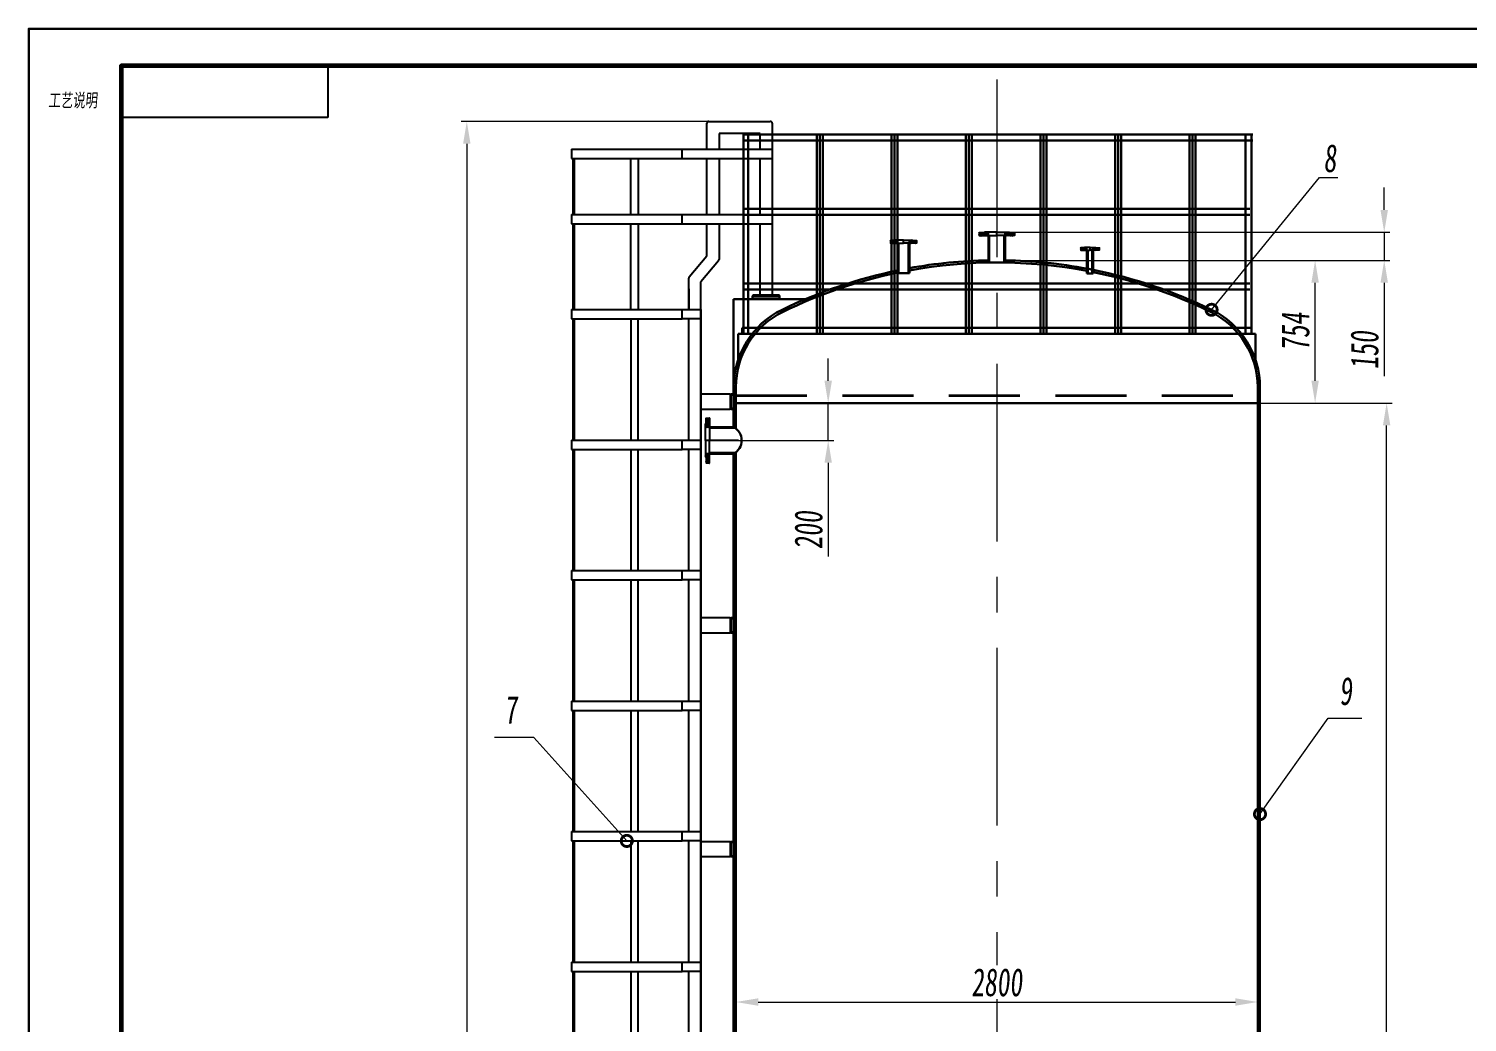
# Model space of a CAD drawing. Header units: millimetres. Extents: x 192832 to 204593, y 6413 to 23065.
# Drawn here: x 192832 to 200549, y 17737 to 23065 of the extents above; entities that cross this region are included whole.
import ezdxf
from ezdxf.enums import TextEntityAlignment as Align

# ---------------------------------------------------------------- set-up
doc = ezdxf.new("R2010")
doc.units = ezdxf.units.MM
doc.header["$LTSCALE"] = 30
for name, pattern in [('CENTER', [50.8, 31.75, -6.35, 6.35, -6.35]), ('DASHED', [19.05, 12.7, -6.35]), ('DIVIDE2', [15.875, 6.35, -3.175, 0, -3.175, 0, -3.175])]:
    doc.linetypes.add(name, pattern=pattern)
doc.layers.get('0').update_dxf_attribs({"color": 8, "linetype": 'DIVIDE2', "lineweight": 20})
for name, color, linetype in [('1轮廓实线层', 7, 'Continuous'), ('3中心线层', 1, 'CENTER'), ('明细表', 144, 'Continuous')]:
    doc.layers.add(name, color=color, linetype=linetype)
for name, color, linetype, lineweight in [('4虚线层', 6, 'DASHED', 35), ('5剖面线层', 2, 'Continuous', 35), ('7标注层', 4, 'Continuous', 35), ('中心线', 1, 'CENTER', 15), ('内图框', 3, 'Continuous', 60), ('外图框', 1, 'Continuous', 30), ('实线', 7, 'Continuous', 30), ('文字', 125, 'Continuous', 20)]:
    doc.layers.add(name, color=color, linetype=linetype, lineweight=lineweight)
doc.styles.add('FANGSONG', font='', dxfattribs={"width": 0.67, "oblique": 5})
doc.styles.add('HC_TEXTSTYLE', font='isocp', dxfattribs={"width": 0.667, "bigfont": 'hzfs'})
doc.styles.get('FANGSONG').set_extended_font_data('SimSun')
doc.dimstyles.new('25', dxfattribs={"dimtxt": 150, "dimasz": 120, "dimexe": 30, "dimexo": 3, "dimgap": 30, "dimtad": 1, "dimdec": 0, "dimdsep": 46, "dimtxsty": 'FANGSONG', "dimcen": 35, "dimclrd": 256, "dimclre": 256, "dimclrt": 256, "dimadec": 1, "dimazin": 2, "dimtfac": 1, "dimtdec": 0, "dimtmove": 0, "dimatfit": 3, "dimldrblk": 'DOTSMALL', "dimfxl": 0, "dimlwd": 9, "dimlwe": 9, "dimarcsym": 0})
pattern_1 = [(315, (196463.51, 20857.3065), (2.32754, 2.32754), [])]
pattern_2 = [(45, (196463.51, 20857.3065), (-2.32754, 2.32754), [])]
pattern_3 = [(45, (198025.51, 22231.6537), (-2.327536, 2.327536), [])]
pattern_4 = [(135, (198025.51, 22231.6537), (-2.327536, -2.327536), [])]
pattern_5 = [(45, (198525.51, 21397.3837), (-2.327536, 2.327536), [])]
pattern_6 = [(135, (198525.51, 21397.3837), (-2.327536, -2.327536), [])]
pattern_7 = [(45, (197525.51, 21472.7905), (-2.327536, 2.327536), [])]
pattern_8 = [(135, (197525.51, 21472.7905), (-2.327536, -2.327536), [])]

# ---------------------------------------------------------------- blocks, each defined once
blk = doc.blocks.new('rtyrg')
at = {"layer": '1轮廓实线层'}
for p, q in [((177905.4, 19764.2), (178235.4, 19764.2)), ((177895.4, 19615.5), (177895.4, 19754.2)), ((178180.4, 19699.2), (177960.4, 19699.2)), ((177960.4, 19699.2), (177960.4, 19615.5)), ((178180.4, 19615.5), (178180.4, 19699.2)), ((178245.4, 19754.2), (178245.4, 19615.5)), ((177167.9, 19615.5), (177167.9, 19565.5)), ((177167.9, 19615.5), (177762.9, 19615.5)), ((177762.9, 19565.5), (177762.9, 19615.5)), ((177762.9, 19615.5), (178245.4, 19615.5)), ((178245.4, 19615.5), (178245.4, 19565.5)), ((177167.9, 19565.5), (177762.9, 19565.5)), ((177175, 19565.5), (177175, 19265.5)), ((177185, 19265.5), (177185, 19565.5)), ((177486.4, 19265.5), (177486.4, 19565.5)), ((177526.4, 19565.5), (177526.4, 19265.5)), ((177762.9, 19565.5), (178245.4, 19565.5)), ((177895.4, 19265.5), (177895.4, 19565.5)), ((177960.4, 19565.5), (177960.4, 19265.5)), ((178180.4, 19265.5), (178180.4, 19565.5)), ((178245.4, 19565.5), (178245.4, 19265.5)), ((177167.9, 19265.5), (177167.9, 19215.5)), ((177167.9, 19265.5), (177762.9, 19265.5)), ((177762.9, 19215.5), (177762.9, 19265.5)), ((177762.9, 19265.5), (178245.4, 19265.5)), ((178245.4, 19265.5), (178245.4, 19215.5)), ((177167.9, 19215.5), (177762.9, 19215.5)), ((177175, 19215.5), (177175, 18755.5)), ((177185, 18755.5), (177185, 19215.5)), ((177486.4, 18755.5), (177486.4, 19215.5)), ((177526.4, 19215.5), (177526.4, 18755.5)), ((177762.9, 19215.5), (178245.4, 19215.5)), ((177895.4, 19043.6), (177895.4, 19215.5)), ((177960.4, 19215.5), (177960.4, 19023.5)), ((178180.4, 18833.7), (178180.4, 19215.5)), ((178245.4, 19215.5), (178245.4, 18833.7)), ((177800.2, 18930.1), (177895.4, 19043.6)), ((177958, 19017.1), (177862.9, 18903.7)), ((177797.9, 18865.5), (177797.9, 18923.7)), ((177797.9, 18865.5), (177798.4, 18865.5)), ((177797.9, 18755.5), (177797.9, 18865)), ((177798.4, 18865.5), (177798.4, 18755.5)), ((177862.4, 18865.5), (177862.9, 18865.5)), ((177862.4, 18755.5), (177862.4, 18865.5)), ((177862.9, 18865.5), (177862.9, 18903.7)), ((177862.9, 18755), (177862.9, 18865)), ((178142.4, 18831.7), (178142.4, 18829.7)), ((178283.4, 18831.7), (178142.4, 18831.7)), ((178180.4, 18833.7), (178245.4, 18833.7)), ((178283.4, 18829.7), (178283.4, 18831.7)), ((177167.9, 18755.5), (177167.9, 18705.5)), ((177167.9, 18755.5), (177762.9, 18755.5)), ((177762.9, 18705.5), (177762.9, 18755.5)), ((177762.9, 18755.5), (177862.4, 18755.5)), ((177862.4, 18755.5), (177862.4, 18705.5)), ((177862.9, 18706), (177862.9, 18755)), ((178140.4, 18829.7), (178142.4, 18829.7)), ((178140.4, 18813.7), (178140.4, 18829.7)), ((178140.4, 18813.7), (178142.4, 18813.7)), ((178142.4, 18813.7), (178142.4, 18829.7)), ((178142.4, 18829.7), (178283.4, 18829.7)), ((178283.4, 18813.7), (178142.4, 18813.7)), ((178142.4, 18813.7), (178142.4, 18811.7)), ((178283.4, 18811.7), (178142.4, 18811.7)), ((178283.4, 18829.7), (178285.4, 18829.7)), ((178283.4, 18829.7), (178283.4, 18813.7)), ((178283.4, 18811.7), (178283.4, 18813.7)), ((178283.4, 18813.7), (178285.4, 18813.7)), ((178285.4, 18829.7), (178285.4, 18813.7)), ((177167.9, 18705.5), (177762.9, 18705.5)), ((177175, 18705.5), (177175, 18055.5)), ((177185, 18055.5), (177185, 18705.5)), ((177486.4, 18705.5), (177486.4, 18055.5)), ((177526.4, 18055.5), (177526.4, 18705.5)), ((177862.4, 18705.5), (177762.9, 18705.5)), ((177797.9, 18055.5), (177797.9, 18705.5)), ((177798.4, 18055.5), (177798.4, 18705.5)), ((177862.4, 18705.5), (177862.4, 18055.5)), ((177862.9, 18055), (177862.9, 18706)), ((178020.7, 18301.4), (177862.9, 18301.4)), ((178022.9, 18298.4), (178019.9, 18298.4)), ((178019.9, 18298.4), (178019.9, 18224.4)), ((178022.9, 18298.4), (178025.9, 18298.4)), ((178022.9, 18298.4), (178022.9, 18224.4)), ((178025.9, 18301.4), (178025.9, 18298.4)), ((178039.9, 18301.4), (178025.9, 18301.4)), ((178025.9, 18298.4), (178039.9, 18298.4)), ((178025.9, 18224.4), (178025.9, 18298.4)), ((178039.9, 18298.4), (178039.9, 18301.4)), ((178039.9, 18298.4), (178042.9, 18298.4)), ((178039.9, 18298.4), (178039.9, 18224.4)), ((178042.9, 18298.4), (178042.9, 18224.4)), ((177862.9, 18221.4), (178020.7, 18221.4)), ((178019.9, 18224.4), (178022.9, 18224.4)), ((178025.9, 18224.4), (178022.9, 18224.4)), ((178025.9, 18224.4), (178025.9, 18221.4)), ((178039.9, 18224.4), (178025.9, 18224.4)), ((178025.9, 18221.4), (178039.9, 18221.4)), ((178042.9, 18224.4), (178039.9, 18224.4)), ((178039.9, 18221.4), (178039.9, 18224.4)), ((177167.9, 18055.5), (177167.9, 18005.5)), ((177167.9, 18055.5), (177762.9, 18055.5)), ((177167.9, 18005.5), (177762.9, 18005.5)), ((177175, 18005.5), (177175, 17355.5)), ((177185, 17355.5), (177185, 18005.5)), ((177486.4, 18005.5), (177486.4, 17355.5)), ((177526.4, 17355.5), (177526.4, 18005.5)), ((177762.9, 18005.5), (177762.9, 18055.5)), ((177762.9, 18055.5), (177862.4, 18055.5)), ((177862.4, 18005.5), (177762.9, 18005.5)), ((177797.9, 17355.5), (177797.9, 18005.5)), ((177798.4, 17355.5), (177798.4, 18005.5)), ((177862.4, 18055.5), (177862.4, 18005.5)), ((177862.4, 18005.5), (177862.4, 17355.5)), ((177862.9, 18006), (177862.9, 18055)), ((177862.9, 17355), (177862.9, 18006)), ((177167.9, 17355.5), (177167.9, 17305.5)), ((177167.9, 17355.5), (177762.9, 17355.5)), ((177167.9, 17305.5), (177762.9, 17305.5)), ((177175, 17305.5), (177175, 16655.5)), ((177185, 16655.5), (177185, 17305.5)), ((177486.4, 17305.5), (177486.4, 16655.5)), ((177526.4, 16655.5), (177526.4, 17305.5)), ((177762.9, 17305.5), (177762.9, 17355.5)), ((177762.9, 17355.5), (177862.4, 17355.5)), ((177862.4, 17305.5), (177762.9, 17305.5)), ((177797.9, 16655.5), (177797.9, 17305.5)), ((177798.4, 16655.5), (177798.4, 17305.5)), ((177862.4, 17355.5), (177862.4, 17305.5)), ((177862.4, 17305.5), (177862.4, 16655.5)), ((177862.9, 17306), (177862.9, 17355)), ((177862.9, 16655), (177862.9, 17306)), ((178020.7, 17101.4), (177862.9, 17101.4)), ((178022.9, 17098.4), (178019.9, 17098.4)), ((178019.9, 17098.4), (178019.9, 17024.4)), ((178022.9, 17098.4), (178025.9, 17098.4)), ((178022.9, 17098.4), (178022.9, 17024.4)), ((178025.9, 17101.4), (178025.9, 17098.4)), ((178039.9, 17101.4), (178025.9, 17101.4)), ((178025.9, 17098.4), (178039.9, 17098.4)), ((178025.9, 17024.4), (178025.9, 17098.4)), ((178039.9, 17098.4), (178039.9, 17101.4)), ((178039.9, 17098.4), (178042.9, 17098.4)), ((178039.9, 17098.4), (178039.9, 17024.4)), ((178042.9, 17098.4), (178042.9, 17024.4)), ((177862.9, 17021.4), (178020.7, 17021.4)), ((178019.9, 17024.4), (178022.9, 17024.4)), ((178025.9, 17024.4), (178022.9, 17024.4)), ((178025.9, 17024.4), (178025.9, 17021.4)), ((178039.9, 17024.4), (178025.9, 17024.4)), ((178025.9, 17021.4), (178039.9, 17021.4)), ((178042.9, 17024.4), (178039.9, 17024.4)), ((178039.9, 17021.4), (178039.9, 17024.4)), ((177167.9, 16655.5), (177167.9, 16605.5)), ((177167.9, 16655.5), (177762.9, 16655.5)), ((177167.9, 16605.5), (177762.9, 16605.5)), ((177175, 16605.5), (177175, 15955.5)), ((177185, 15955.5), (177185, 16605.5)), ((177486.4, 16605.5), (177486.4, 15955.5)), ((177526.4, 15955.5), (177526.4, 16605.5)), ((177762.9, 16605.5), (177762.9, 16655.5)), ((177762.9, 16655.5), (177862.4, 16655.5)), ((177862.4, 16605.5), (177762.9, 16605.5)), ((177797.9, 15955.5), (177797.9, 16605.5)), ((177798.4, 15955.5), (177798.4, 16605.5)), ((177862.4, 16655.5), (177862.4, 16605.5)), ((177862.4, 16605.5), (177862.4, 15955.5)), ((177862.9, 16606), (177862.9, 16655)), ((177862.9, 15955), (177862.9, 16606)), ((177167.9, 15955.5), (177167.9, 15905.5)), ((177167.9, 15955.5), (177762.9, 15955.5)), ((177167.9, 15905.5), (177762.9, 15905.5)), ((177175, 15905.5), (177175, 15255.5)), ((177185, 15255.5), (177185, 15905.5)), ((177486.4, 15905.5), (177486.4, 15255.5)), ((177526.4, 15255.5), (177526.4, 15905.5)), ((177762.9, 15905.5), (177762.9, 15955.5)), ((177762.9, 15955.5), (177862.4, 15955.5)), ((177862.4, 15905.5), (177762.9, 15905.5)), ((177797.9, 15255.5), (177797.9, 15905.5)), ((177798.4, 15255.5), (177798.4, 15905.5)), ((177862.4, 15955.5), (177862.4, 15905.5)), ((177862.4, 15905.5), (177862.4, 15255.5)), ((177862.9, 15906), (177862.9, 15955)), ((177862.9, 15255), (177862.9, 15906)), ((178020.7, 15901.4), (177862.9, 15901.4)), ((178022.9, 15898.4), (178019.9, 15898.4)), ((178019.9, 15898.4), (178019.9, 15824.4)), ((178022.9, 15898.4), (178025.9, 15898.4)), ((178022.9, 15898.4), (178022.9, 15824.4)), ((178025.9, 15901.4), (178025.9, 15898.4)), ((178039.9, 15901.4), (178025.9, 15901.4)), ((178025.9, 15824.4), (178025.9, 15898.4)), ((178025.9, 15898.4), (178039.9, 15898.4)), ((178039.9, 15898.4), (178039.9, 15901.4)), ((178039.9, 15898.4), (178042.9, 15898.4)), ((178039.9, 15898.4), (178039.9, 15824.4)), ((178042.9, 15898.4), (178042.9, 15824.4)), ((177862.9, 15821.4), (178020.7, 15821.4)), ((178019.9, 15824.4), (178022.9, 15824.4)), ((178025.9, 15824.4), (178022.9, 15824.4)), ((178039.9, 15824.4), (178025.9, 15824.4)), ((178025.9, 15824.4), (178025.9, 15821.4)), ((178025.9, 15821.4), (178039.9, 15821.4)), ((178042.9, 15824.4), (178039.9, 15824.4)), ((178039.9, 15821.4), (178039.9, 15824.4)), ((177167.9, 15255.5), (177167.9, 15205.5)), ((177167.9, 15255.5), (177762.9, 15255.5)), ((177167.9, 15205.5), (177762.9, 15205.5)), ((177175, 15205.5), (177175, 14555.5)), ((177185, 14555.5), (177185, 15205.5)), ((177486.4, 15205.5), (177486.4, 14555.5)), ((177526.4, 14555.5), (177526.4, 15205.5)), ((177762.9, 15205.5), (177762.9, 15255.5)), ((177762.9, 15255.5), (177862.4, 15255.5)), ((177862.4, 15205.5), (177762.9, 15205.5)), ((177797.9, 14555.5), (177797.9, 15205.5)), ((177798.4, 14555.5), (177798.4, 15205.5)), ((177862.4, 15255.5), (177862.4, 15205.5)), ((177862.4, 15205.5), (177862.4, 14555.5)), ((177862.9, 15206), (177862.9, 15255)), ((177862.9, 14555), (177862.9, 15206))]:
    blk.add_line(p, q, dxfattribs=at)
for centre, radius, start, end in [((177905.4, 19754.2), 10, 90, 180), ((178235.4, 19754.2), 10, 0, 90), ((177950.4, 19023.5), 10, 320, 0), ((177807.9, 18923.7), 10, 140, 180), ((177798.4, 18865), 0.5, 90, 180), ((177862.4, 18865), 0.5, 0, 90), ((178142.4, 18829.7), 2, 90, 180), ((178178.4, 18833.7), 2, 270, 0), ((178247.4, 18833.7), 2, 180, 270), ((178283.4, 18829.7), 2, 0, 90), ((177862.4, 18755), 0.5, 0, 90), ((178142.4, 18813.7), 2, 180, 270), ((178283.4, 18813.7), 2, 270, 0), ((177862.4, 18706), 0.5, 270, 0), ((178025.9, 18298.4), 3, 90, 180), ((178039.9, 18298.4), 3, 0, 90), ((178025.9, 18224.4), 3, 180, 270), ((178039.9, 18224.4), 3, 270, 0), ((177862.4, 18055), 0.5, 0, 90), ((177862.4, 18006), 0.5, 270, 0), ((177862.4, 17355), 0.5, 0, 90), ((177862.4, 17306), 0.5, 270, 0), ((178025.9, 17098.4), 3, 90, 180), ((178039.9, 17098.4), 3, 0, 90), ((178025.9, 17024.4), 3, 180, 270), ((178039.9, 17024.4), 3, 270, 0), ((177862.4, 16655), 0.5, 0, 90), ((177862.4, 16606), 0.5, 270, 0), ((177862.4, 15955), 0.5, 0, 90), ((177862.4, 15906), 0.5, 270, 0), ((178025.9, 15898.4), 3, 90, 180), ((178039.9, 15898.4), 3, 0, 90), ((178025.9, 15824.4), 3, 180, 270), ((178039.9, 15824.4), 3, 270, 0), ((177862.4, 15255), 0.5, 0, 90), ((177862.4, 15206), 0.5, 270, 0)]:
    blk.add_arc(centre, radius, start, end, dxfattribs=at)
for points in [[(178020.7, 18301.4), (178020.2, 18300.5), (178019.9, 18299.4), (178019.9, 18298.4)], [(178019.9, 18224.4), (178019.9, 18223.3), (178020.2, 18222.3), (178020.7, 18221.4)], [(178020.7, 17101.4), (178020.2, 17100.5), (178019.9, 17099.4), (178019.9, 17098.4)], [(178019.9, 17024.4), (178019.9, 17023.3), (178020.2, 17022.3), (178020.7, 17021.4)], [(178020.7, 15901.4), (178020.2, 15900.5), (178019.9, 15899.4), (178019.9, 15898.4)], [(178019.9, 15824.4), (178019.9, 15823.3), (178020.2, 15822.3), (178020.7, 15821.4)]]:
    blk.add_open_spline(points, degree=3, dxfattribs=at)
for points, knots in [([(178020.7, 18301.4), (178020.8, 18301.4), (178020.9, 18301.4), (178021.1, 18301.4), (178021.3, 18301.4), (178021.5, 18301.4), (178021.7, 18301.4), (178021.9, 18301.4), (178022, 18301.4), (178022.2, 18301.4), (178022.6, 18301.4), (178023.1, 18301.4), (178023.8, 18301.4), (178024.4, 18301.4), (178024.9, 18301.4), (178025.4, 18301.4), (178025.7, 18301.4), (178025.9, 18301.4)], [0, 0, 0, 0, 0.0322061, 0.0642339, 0.0960715, 0.127707, 0.1591295, 0.1903285, 0.2212946, 0.2520195, 0.2824963, 0.4120878, 0.5425164, 0.6561186, 0.778473, 0.8901709, 1, 1, 1, 1]), ([(178025.9, 18221.4), (178025.7, 18221.4), (178025.4, 18221.4), (178024.9, 18221.4), (178024.4, 18221.4), (178023.8, 18221.4), (178023.1, 18221.4), (178022.5, 18221.4), (178022.1, 18221.4), (178021.7, 18221.4), (178021.4, 18221.4), (178021, 18221.4), (178020.8, 18221.4), (178020.7, 18221.4)], [0, 0, 0, 0, 0.1098343, 0.2215375, 0.3438913, 0.4575052, 0.5879329, 0.7175376, 0.7725685, 0.8283846, 0.8849365, 0.9421641, 1, 1, 1, 1]), ([(178020.7, 17101.4), (178020.8, 17101.4), (178020.9, 17101.4), (178021.1, 17101.4), (178021.3, 17101.4), (178021.5, 17101.4), (178021.7, 17101.4), (178021.9, 17101.4), (178022, 17101.4), (178022.2, 17101.4), (178022.6, 17101.4), (178023.1, 17101.4), (178023.8, 17101.4), (178024.4, 17101.4), (178024.9, 17101.4), (178025.4, 17101.4), (178025.7, 17101.4), (178025.9, 17101.4)], [0, 0, 0, 0, 0.032206, 0.064234, 0.096071, 0.127707, 0.15913, 0.190328, 0.221295, 0.252019, 0.282496, 0.412088, 0.542516, 0.656119, 0.778473, 0.890171, 1, 1, 1, 1]), ([(178025.9, 17021.4), (178025.7, 17021.4), (178025.4, 17021.4), (178024.9, 17021.4), (178024.4, 17021.4), (178023.8, 17021.4), (178023.1, 17021.4), (178022.5, 17021.4), (178022.1, 17021.4), (178021.7, 17021.4), (178021.4, 17021.4), (178021, 17021.4), (178020.8, 17021.4), (178020.7, 17021.4)], [0, 0, 0, 0, 0.109834, 0.221538, 0.343891, 0.457505, 0.587933, 0.717538, 0.772568, 0.828385, 0.884937, 0.942164, 1, 1, 1, 1]), ([(178020.7, 15901.4), (178020.8, 15901.4), (178020.9, 15901.4), (178021.1, 15901.4), (178021.3, 15901.4), (178021.5, 15901.4), (178021.7, 15901.4), (178021.9, 15901.4), (178022, 15901.4), (178022.2, 15901.4), (178022.6, 15901.4), (178023.1, 15901.4), (178023.8, 15901.4), (178024.4, 15901.4), (178024.9, 15901.4), (178025.4, 15901.4), (178025.7, 15901.4), (178025.9, 15901.4)], [0, 0, 0, 0, 0.032206, 0.064234, 0.096071, 0.127707, 0.15913, 0.190329, 0.221295, 0.252019, 0.282496, 0.412088, 0.542516, 0.656119, 0.778473, 0.890171, 1, 1, 1, 1]), ([(178025.9, 15821.4), (178025.7, 15821.4), (178025.4, 15821.4), (178024.9, 15821.4), (178024.4, 15821.4), (178023.8, 15821.4), (178023.1, 15821.4), (178022.5, 15821.4), (178022.1, 15821.4), (178021.7, 15821.4), (178021.4, 15821.4), (178021, 15821.4), (178020.8, 15821.4), (178020.7, 15821.4)], [0, 0, 0, 0, 0.109834, 0.221538, 0.343891, 0.457505, 0.587933, 0.717538, 0.772568, 0.828385, 0.884937, 0.942164, 1, 1, 1, 1])]:
    blk.add_open_spline(points, degree=3, knots=knots, dxfattribs=at)
blk = doc.blocks.new('edfef34r')
at = {"layer": '实线'}
for p, q in [((186900.5, 19387.4), (189632.5, 19387.4)), ((186900.5, 19387.4), (186900.5, 18318.3)), ((186926, 19387.4), (186926, 18318.3)), ((187294, 19387.4), (187294, 18318.3)), ((187310, 19387.4), (187310, 18318.3)), ((187310, 19387.4), (187310, 18318.3)), ((187326, 19387.4), (187326, 18318.3)), ((187694, 19387.4), (187694, 18318.3)), ((187710, 19387.4), (187710, 18318.3)), ((187710, 19387.4), (187710, 18318.3)), ((187726, 19387.4), (187726, 18318.3)), ((188094, 19387.4), (188094, 18318.3)), ((188110, 19387.4), (188110, 18318.3)), ((188110, 19387.4), (188110, 18318.3)), ((188126, 19387.4), (188126, 18318.3)), ((188494, 19387.4), (188494, 18318.3)), ((188510, 19387.4), (188510, 18318.3)), ((188510, 19387.4), (188510, 18318.3)), ((188526, 19387.4), (188526, 18318.3)), ((188894, 19387.4), (188894, 18318.3)), ((188910, 19387.4), (188910, 18318.3)), ((188910, 19387.4), (188910, 18318.3)), ((188926, 19387.4), (188926, 18318.3)), ((189294, 19387.4), (189294, 18318.3)), ((189310, 19387.4), (189310, 18318.3)), ((189310, 19387.4), (189310, 18318.3)), ((189326, 19387.4), (189326, 18318.3)), ((189594, 19387.4), (189594, 18318.3)), ((189626, 19387.4), (189626, 18318.3)), ((186900.5, 19355.4), (189632.5, 19355.4)), ((186900.5, 18987.4), (189616.5, 18987.4)), ((186900.5, 18955.4), (189616.5, 18955.4)), ((186900.5, 18587.4), (189616.5, 18587.4)), ((186900.5, 18555.4), (189616.5, 18555.4)), ((186894, 18350.3), (186894, 18318.3)), ((186894, 18350.3), (189626, 18350.3)), ((186894, 18318.3), (189626, 18318.3))]:
    blk.add_line(p, q, dxfattribs=at)
blk = doc.blocks.new('工作令')
at = {"layer": '明细表'}
for p, q in [((56, 0), (56, -14)), ((56, -14), (0, -14))]:
    blk.add_line(p, q, dxfattribs=at)
at = {"layer": '文字', "color": 6, "style": 'FANGSONG', "oblique": 5, "width": 0.67, "flags": 12}
for tag, p in [('工作令', (28, -3.5)), ('图号', (28, -10.5))]:
    blk.add_attdef(tag, text='', height=3.5, dxfattribs=at).set_placement(p, align=Align.MIDDLE)
blk = doc.blocks.new('*U521')
at = {"layer": '内图框'}
blk.add_lwpolyline([(584, 10), (584, 831), (25, 831), (25, 10)], close=True, dxfattribs=at)
at = {"layer": '外图框'}
blk.add_lwpolyline([(594, 0), (594, 841), (0, 841), (0, 0)], close=True, dxfattribs=at)
at = {"layer": '实线', "ltscale": 3}
blk.add_blockref('工作令', (25, 831), dxfattribs=at)
at = {"layer": '文字', "style": 'FANGSONG', "oblique": 5, "width": 0.67}
blk.add_text('工艺说明', height=3.651, dxfattribs=at).set_placement((11.93, 821.7), align=Align.MIDDLE)
blk = doc.blocks.new('*D522')
at = {"layer": '7标注层', "lineweight": 9, "transparency": 16777216}
for p, q in [((196625.5, 17951.8), (196625.5, 17815.4)), ((199425.5, 17951.8), (199425.5, 17815.4)), ((196745.5, 17845.4), (199305.5, 17845.4))]:
    blk.add_line(p, q, dxfattribs=at)
at = {"layer": '7标注层', "transparency": 16777216}
for points in [[(196745.5, 17865.4), (196745.5, 17825.4), (196625.5, 17845.4)], [(199305.5, 17825.4), (199305.5, 17865.4), (199425.5, 17845.4)]]:
    blk.add_solid(points, dxfattribs=at)
at = {"layer": 'Defpoints', "color": 0, "transparency": 16777216}
for p in [(196625.5, 17954.8), (199425.5, 17954.8), (199425.5, 17845.4)]:
    blk.add_point(p, dxfattribs=at)
at = {"layer": '7标注层', "lineweight": 9, "transparency": 16777216, "insert": (198025.5, 17950.4), "char_height": 150, "attachment_point": 5, "style": 'FANGSONG', "bg_fill": 3, "box_fill_scale": 1.1, "bg_fill_color": 256, "bg_fill_true_color": 13158600, "bg_fill_transparency": 0}
blk.add_mtext('2800', dxfattribs=at)
blk = doc.blocks.new('_DotSmall')
at = {"color": 0, "linetype": 'ByBlock', "const_width": 0.5}
blk.add_lwpolyline([(-0.0625, 0, 1), (0.0625, 0, 1)], format="xyb", close=True, dxfattribs=at)
blk = doc.blocks.new('*D524')
at = {"layer": '7标注层', "lineweight": 9, "transparency": 16777216}
for p, q in [((200103.9, 22093.3), (200103.9, 22213.3)), ((198071.2, 21973.3), (200133.9, 21973.3)), ((200103.9, 21973.3), (200103.9, 21822.9)), ((198073.8, 21822.9), (200133.9, 21822.9)), ((200103.9, 21702.9), (200103.9, 21201))]:
    blk.add_line(p, q, dxfattribs=at)
at = {"layer": '7标注层', "transparency": 16777216}
for points in [[(200083.9, 22093.3), (200123.9, 22093.3), (200103.9, 21973.3)], [(200123.9, 21702.9), (200083.9, 21702.9), (200103.9, 21822.9)]]:
    blk.add_solid(points, dxfattribs=at)
at = {"layer": 'Defpoints', "color": 0, "transparency": 16777216}
for p in [(198068.2, 21973.3), (198070.8, 21822.9), (200103.9, 21822.9)]:
    blk.add_point(p, dxfattribs=at)
at = {"layer": '7标注层', "lineweight": 9, "transparency": 16777216, "insert": (199998.9, 21341), "char_height": 150, "attachment_point": 5, "rotation": 90, "style": 'FANGSONG', "bg_fill": 3, "box_fill_scale": 1.1, "bg_fill_color": 256, "bg_fill_true_color": 13158600, "bg_fill_transparency": 0}
blk.add_mtext('150', dxfattribs=at)
blk = doc.blocks.new('*D525')
at = {"layer": '7标注层', "lineweight": 9, "transparency": 16777216}
for p, q in [((198073.8, 21822.9), (199763.2, 21822.9)), ((199733.2, 21177.3), (199733.2, 21702.9)), ((198337.5, 21057.3), (199763.2, 21057.3))]:
    blk.add_line(p, q, dxfattribs=at)
at = {"layer": '7标注层', "transparency": 16777216}
for points in [[(199753.2, 21702.9), (199713.2, 21702.9), (199733.2, 21822.9)], [(199713.2, 21177.3), (199753.2, 21177.3), (199733.2, 21057.3)]]:
    blk.add_solid(points, dxfattribs=at)
at = {"layer": 'Defpoints', "color": 0, "transparency": 16777216}
for p in [(198070.8, 21822.9), (199733.2, 21822.9), (198334.5, 21057.3)]:
    blk.add_point(p, dxfattribs=at)
at = {"layer": '7标注层', "lineweight": 9, "transparency": 16777216, "insert": (199628.2, 21440.1), "char_height": 150, "attachment_point": 5, "rotation": 90, "style": 'FANGSONG', "bg_fill": 3, "box_fill_scale": 1.1, "bg_fill_color": 256, "bg_fill_true_color": 13158600, "bg_fill_transparency": 0}
blk.add_mtext('754{}{{\\H0.7x;}{}}', dxfattribs=at)
blk = doc.blocks.new('*D526')
at = {"layer": '7标注层', "lineweight": 9, "transparency": 16777216}
for p, q in [((199340.5, 21057.3), (200147, 21057.3)), ((200117, 13877.3), (200117, 20937.3)), ((199340.5, 13757.3), (200147, 13757.3))]:
    blk.add_line(p, q, dxfattribs=at)
at = {"layer": '7标注层', "transparency": 16777216}
for points in [[(200137, 20937.3), (200097, 20937.3), (200117, 21057.3)], [(200097, 13877.3), (200137, 13877.3), (200117, 13757.3)]]:
    blk.add_solid(points, dxfattribs=at)
at = {"layer": 'Defpoints', "color": 0, "transparency": 16777216}
for p in [(199337.5, 21057.3), (200117, 21057.3), (199337.5, 13757.3)]:
    blk.add_point(p, dxfattribs=at)
at = {"layer": '7标注层', "lineweight": 9, "transparency": 16777216, "insert": (200012, 17407.3), "char_height": 150, "attachment_point": 5, "rotation": 90, "style": 'FANGSONG', "bg_fill": 3, "box_fill_scale": 1.1, "bg_fill_color": 256, "bg_fill_true_color": 13158600, "bg_fill_transparency": 0}
blk.add_mtext('7300', dxfattribs=at)
blk = doc.blocks.new('*D534')
at = {"layer": '7标注层', "lineweight": 9, "transparency": 16777216}
for p, q in [((196577.4, 22567.9), (195152, 22567.9)), ((195182, 22447.9), (195182, 12474.5)), ((196577.4, 12354.5), (195152, 12354.5))]:
    blk.add_line(p, q, dxfattribs=at)
at = {"layer": '7标注层', "transparency": 16777216}
for points in [[(195202, 22447.9), (195162, 22447.9), (195182, 22567.9)], [(195162, 12474.5), (195202, 12474.5), (195182, 12354.5)]]:
    blk.add_solid(points, dxfattribs=at)
at = {"layer": 'Defpoints', "color": 0, "transparency": 16777216}
for p in [(196580.4, 22567.9), (195182, 12354.5), (196580.4, 12354.5)]:
    blk.add_point(p, dxfattribs=at)
at = {"layer": '7标注层', "lineweight": 9, "transparency": 16777216, "insert": (195077, 17461.2), "char_height": 150, "attachment_point": 5, "rotation": 90, "style": 'FANGSONG', "bg_fill": 3, "box_fill_scale": 1.1, "bg_fill_color": 256, "bg_fill_true_color": 13158600, "bg_fill_transparency": 0}
blk.add_mtext('10213', dxfattribs=at)
blk = doc.blocks.new('*D535')
at = {"layer": '7标注层', "lineweight": 9, "transparency": 16777216}
for p, q in [((197120.9, 21177.3), (197120.9, 21297.3)), ((196728.5, 21057.3), (197150.9, 21057.3)), ((197120.9, 20857.3), (197120.9, 21057.3)), ((196604.3, 20857.3), (197150.9, 20857.3)), ((197120.9, 20737.3), (197120.9, 20235.4))]:
    blk.add_line(p, q, dxfattribs=at)
at = {"layer": '7标注层', "transparency": 16777216}
for points in [[(197100.9, 21177.3), (197140.9, 21177.3), (197120.9, 21057.3)], [(197140.9, 20737.3), (197100.9, 20737.3), (197120.9, 20857.3)]]:
    blk.add_solid(points, dxfattribs=at)
at = {"layer": 'Defpoints', "color": 0, "transparency": 16777216}
for p in [(196725.5, 21057.3), (197120.9, 21057.3), (196601.3, 20857.3)]:
    blk.add_point(p, dxfattribs=at)
at = {"layer": '7标注层', "lineweight": 9, "transparency": 16777216, "insert": (197015.9, 20375.4), "char_height": 150, "attachment_point": 5, "rotation": 90, "style": 'FANGSONG', "bg_fill": 3, "box_fill_scale": 1.1, "bg_fill_color": 256, "bg_fill_true_color": 13158600, "bg_fill_transparency": 0}
blk.add_mtext('200', dxfattribs=at)

msp = doc.modelspace()

# ---------------------------------------------------------------- hatches: boundary and pattern name
at = {"layer": '5剖面线层'}
h = msp.add_hatch(dxfattribs=at)
h.set_pattern_fill('ANSI31', color=256, scale=1.036735, style=0)
h.set_pattern_definition(pattern_7)
h.paths.add_polyline_path([(197463.5, 21929.1), (197455.5, 21929.1), (197455.5, 21915.1), (197463.5, 21915.1)])
h = msp.add_hatch(dxfattribs=at)
h.set_pattern_fill('ANSI31', color=256, scale=1.036735, style=0)
h.set_pattern_definition(pattern_7)
h.paths.add_polyline_path([(197494.8, 21931.1), (197480.5, 21931.1), (197480.5, 21929.1), (197477.5, 21929.1), (197477.5, 21915.1), (197494.8, 21915.1)])
h = msp.add_hatch(dxfattribs=at)
h.set_pattern_fill('ANSI31', color=256, scale=1.036735, angle=180, style=0)
h.set_pattern_definition(pattern_8)
h.paths.add_polyline_path([(197556.3, 21931.1), (197570.5, 21931.1), (197570.5, 21929.1), (197573.5, 21929.1), (197573.5, 21915.1), (197556.3, 21915.1)])
h = msp.add_hatch(dxfattribs=at)
h.set_pattern_fill('ANSI31', color=256, scale=1.036735, angle=180, style=0)
h.set_pattern_definition(pattern_8)
h.paths.add_polyline_path([(197587.5, 21929.1), (197595.5, 21929.1), (197595.5, 21915.1), (197587.5, 21915.1)])
h = msp.add_hatch(dxfattribs=at)
h.set_pattern_fill('ANSI31', color=256, scale=1.036735, style=0)
h.set_pattern_definition(pattern_3)
h.paths.add_polyline_path([(197941.5, 21971.3), (197930.5, 21971.3), (197930.5, 21955.3), (197941.5, 21955.3)])
h = msp.add_hatch(dxfattribs=at)
h.set_pattern_fill('ANSI31', color=256, scale=1.036735, style=0)
h.set_pattern_definition(pattern_3)
h.paths.add_polyline_path([(197980.3, 21973.3), (197961.5, 21973.3), (197961.5, 21971.3), (197959.5, 21971.3), (197959.5, 21955.3), (197980.3, 21955.3)])
h = msp.add_hatch(dxfattribs=at)
h.set_pattern_fill('ANSI31', color=256, scale=1.036735, angle=180, style=0)
h.set_pattern_definition(pattern_4)
h.paths.add_polyline_path([(198070.8, 21973.3), (198089.5, 21973.3), (198089.5, 21971.3), (198091.5, 21971.3), (198091.5, 21955.3), (198070.8, 21955.3)])
h = msp.add_hatch(dxfattribs=at)
h.set_pattern_fill('ANSI31', color=256, scale=1.036735, angle=180, style=0)
h.set_pattern_definition(pattern_4)
h.paths.add_polyline_path([(198109.5, 21971.3), (198120.5, 21971.3), (198120.5, 21955.3), (198109.5, 21955.3)])
h = msp.add_hatch(dxfattribs=at)
h.set_pattern_fill('ANSI31', color=256, scale=1.036735, style=0)
h.set_pattern_definition(pattern_5)
h.paths.add_polyline_path([(198482.5, 21890.2), (198475.5, 21890.2), (198475.5, 21878.2), (198482.5, 21878.2)])
h = msp.add_hatch(dxfattribs=at)
h.set_pattern_fill('ANSI31', color=256, scale=1.036735, style=0)
h.set_pattern_definition(pattern_5)
h.paths.add_polyline_path([(198508.3, 21892.2), (198495.5, 21892.2), (198495.5, 21890.2), (198493.5, 21890.2), (198493.5, 21878.2), (198508.3, 21878.2)])
h = msp.add_hatch(dxfattribs=at)
h.set_pattern_fill('ANSI31', color=256, scale=1.036735, angle=180, style=0)
h.set_pattern_definition(pattern_6)
h.paths.add_polyline_path([(198542.8, 21892.2), (198555.5, 21892.2), (198555.5, 21890.2), (198557.5, 21890.2), (198557.5, 21878.2), (198542.8, 21878.2)])
h = msp.add_hatch(dxfattribs=at)
h.set_pattern_fill('ANSI31', color=256, scale=1.036735, angle=180, style=0)
h.set_pattern_definition(pattern_6)
h.paths.add_polyline_path([(198568.5, 21890.2), (198575.5, 21890.2), (198575.5, 21878.2), (198568.5, 21878.2)])
h = msp.add_hatch(dxfattribs=at)
h.set_pattern_fill('ANSI31', color=256, scale=1.036735, angle=270, style=0)
h.set_pattern_definition(pattern_1)
h.paths.add_polyline_path([(196463.5, 20929.1), (196463.5, 20946.3), (196465.5, 20946.3), (196465.5, 20948.3), (196483.5, 20948.3), (196483.5, 20929.1)])
h = msp.add_hatch(dxfattribs=at)
h.set_pattern_fill('ANSI31', color=256, scale=1.036735, angle=270, style=0)
h.set_pattern_definition(pattern_1)
h.paths.add_polyline_path([(196465.5, 20966.3), (196465.5, 20977.3), (196483.5, 20977.3), (196483.5, 20966.3)])
h = msp.add_hatch(dxfattribs=at)
h.set_pattern_fill('ANSI31', color=256, scale=1.036735, angle=90, style=0)
h.set_pattern_definition(pattern_2)
h.paths.add_polyline_path([(196463.5, 20785.6), (196463.5, 20768.3), (196465.5, 20768.3), (196465.5, 20766.3), (196483.5, 20766.3), (196483.5, 20785.6)])
h = msp.add_hatch(dxfattribs=at)
h.set_pattern_fill('ANSI31', color=256, scale=1.036735, angle=90, style=0)
h.set_pattern_definition(pattern_2)
h.paths.add_polyline_path([(196465.5, 20748.3), (196465.5, 20737.3), (196483.5, 20737.3), (196483.5, 20748.3)])

# ---------------------------------------------------------------- linework, layer by layer
at = {"layer": '1轮廓实线层'}
for points in [[(197525.5, 21931.1), (197480.5, 21931.1), (197480.5, 21929.1), (197455.5, 21929.1), (197455.5, 21915.1), (197525.5, 21915.1)], [(197525.5, 21931.1), (197570.5, 21931.1), (197570.5, 21929.1), (197595.5, 21929.1), (197595.5, 21915.1), (197525.5, 21915.1)], [(198025.5, 21973.3), (197961.5, 21973.3), (197961.5, 21971.3), (197930.5, 21971.3), (197930.5, 21955.3), (198025.5, 21955.3)], [(198025.5, 21973.3), (198089.5, 21973.3), (198089.5, 21971.3), (198120.5, 21971.3), (198120.5, 21955.3), (198025.5, 21955.3)], [(198525.5, 21892.2), (198495.5, 21892.2), (198495.5, 21890.2), (198475.5, 21890.2), (198475.5, 21878.2), (198525.5, 21878.2)], [(198525.5, 21892.2), (198555.5, 21892.2), (198555.5, 21890.2), (198575.5, 21890.2), (198575.5, 21878.2), (198525.5, 21878.2)], [(196463.5, 20857.3), (196463.5, 20946.3), (196465.5, 20946.3), (196465.5, 20977.3), (196483.5, 20977.3), (196483.5, 20857.3)], [(196463.5, 20857.3), (196463.5, 20768.3), (196465.5, 20768.3), (196465.5, 20737.3), (196483.5, 20737.3), (196483.5, 20857.3)]]:
    msp.add_lwpolyline(points, dxfattribs=at)
for points in [[(197463.5, 21929.1), (197455.5, 21929.1), (197455.5, 21915.1), (197463.5, 21915.1)], [(197494.8, 21931.1), (197480.5, 21931.1), (197480.5, 21929.1), (197477.5, 21929.1), (197477.5, 21915.1), (197494.8, 21915.1)], [(197556.3, 21931.1), (197570.5, 21931.1), (197570.5, 21929.1), (197573.5, 21929.1), (197573.5, 21915.1), (197556.3, 21915.1)], [(197587.5, 21929.1), (197595.5, 21929.1), (197595.5, 21915.1), (197587.5, 21915.1)], [(197941.5, 21971.3), (197930.5, 21971.3), (197930.5, 21955.3), (197941.5, 21955.3)], [(197980.3, 21973.3), (197961.5, 21973.3), (197961.5, 21971.3), (197959.5, 21971.3), (197959.5, 21955.3), (197980.3, 21955.3)], [(198070.8, 21973.3), (198089.5, 21973.3), (198089.5, 21971.3), (198091.5, 21971.3), (198091.5, 21955.3), (198070.8, 21955.3)], [(198109.5, 21971.3), (198120.5, 21971.3), (198120.5, 21955.3), (198109.5, 21955.3)], [(198482.5, 21890.2), (198475.5, 21890.2), (198475.5, 21878.2), (198482.5, 21878.2)], [(198508.3, 21892.2), (198495.5, 21892.2), (198495.5, 21890.2), (198493.5, 21890.2), (198493.5, 21878.2), (198508.3, 21878.2)], [(198542.8, 21892.2), (198555.5, 21892.2), (198555.5, 21890.2), (198557.5, 21890.2), (198557.5, 21878.2), (198542.8, 21878.2)], [(198568.5, 21890.2), (198575.5, 21890.2), (198575.5, 21878.2), (198568.5, 21878.2)], [(196463.5, 20929.1), (196463.5, 20946.3), (196465.5, 20946.3), (196465.5, 20948.3), (196483.5, 20948.3), (196483.5, 20929.1)], [(196465.5, 20966.3), (196465.5, 20977.3), (196483.5, 20977.3), (196483.5, 20966.3)], [(196463.5, 20785.6), (196463.5, 20768.3), (196465.5, 20768.3), (196465.5, 20766.3), (196483.5, 20766.3), (196483.5, 20785.6)], [(196465.5, 20748.3), (196465.5, 20737.3), (196483.5, 20737.3), (196483.5, 20748.3)]]:
    msp.add_lwpolyline(points, close=True, dxfattribs=at)
at = {"layer": '3中心线层'}
for p, q in [((197470.5, 21911.1), (197470.5, 21932.1)), ((197525.5, 21912.1), (197525.5, 21934.1)), ((197580.5, 21911.1), (197580.5, 21932.1)), ((197950.5, 21951.3), (197950.5, 21974.3)), ((198025.5, 21952.3), (198025.5, 21976.3)), ((198100.5, 21951.3), (198100.5, 21974.3)), ((198488, 21874.2), (198488, 21893.2)), ((198525.5, 21875.2), (198525.5, 21895.2)), ((198563, 21874.2), (198563, 21893.2)), ((196487.5, 20957.3), (196462.5, 20957.3)), ((196639.7, 20857.3), (196460.5, 20857.3)), ((196487.5, 20757.3), (196462.5, 20757.3))]:
    msp.add_line(p, q, dxfattribs=at)
at = {"layer": '4虚线层'}
msp.add_line((196625.5, 21097.3), (199437.5, 21097.3), dxfattribs=at)
at = {"layer": '中心线', "lineweight": 9}
msp.add_line((198025.5, 22792.3), (198025.5, 12683.2), dxfattribs=at)
at = {"layer": '实线'}
for p, q in [((197980.3, 21955.3), (197980.3, 21811.3)), ((197985.3, 21955.3), (197985.3, 21811.3)), ((198065.8, 21955.3), (198065.8, 21811.3)), ((198070.8, 21955.3), (198070.8, 21811.3)), ((197494.8, 21915.1), (197494.8, 21754.3)), ((197498.8, 21915.1), (197498.8, 21754.3)), ((197552.3, 21915.1), (197552.3, 21754.3)), ((197556.3, 21915.1), (197556.3, 21754.3)), ((198508.3, 21878.2), (198508.3, 21753.2)), ((198513.3, 21878.2), (198513.3, 21753.2)), ((198537.8, 21878.2), (198537.8, 21753.2)), ((198542.8, 21878.2), (198542.8, 21753.2)), ((197980.3, 21811.3), (198070.8, 21811.3)), ((197494.8, 21754.3), (197556.3, 21754.3)), ((198508.3, 21753.2), (198542.8, 21753.2)), ((196613.5, 21142.4), (196613.5, 21615.4)), ((196613.5, 21615.4), (197000.1, 21615.4)), ((196638.1, 21291.2), (196638.1, 21429.4)), ((196638.1, 21429.4), (196713.5, 21429.4)), ((199412.9, 21429.4), (199337.5, 21429.4)), ((199412.9, 21291.2), (199412.9, 21429.4)), ((196613.5, 21142.4), (196613.5, 20929.1)), ((196625.5, 21142.4), (196625.5, 20921.1)), ((199425.5, 21142.4), (199425.5, 13757.3)), ((199437.5, 21142.4), (199437.5, 13757.3)), ((196625.5, 21057.3), (199437.5, 21057.3)), ((196483.5, 20929.1), (196613.5, 20929.1)), ((196483.5, 20924.1), (196621.5, 20924.1)), ((196483.5, 20790.6), (196621.5, 20790.6)), ((196483.5, 20785.6), (196613.5, 20785.6)), ((196613.5, 20785.6), (196613.5, 14019.9)), ((196625.5, 20793.6), (196625.5, 14012.2))]:
    msp.add_line(p, q, dxfattribs=at)
for centre, radius, start, end in [((198025.5, 19190.9), 2632.4, 101.63173, 115.9574), ((198025.5, 19190.9), 2632.4, 90.98493, 100.2683), ((198025.5, 19190.9), 2620.4, 79.38399, 100.31584), ((198025.5, 19190.9), 2632.4, 79.43294, 89.01507), ((198025.5, 19190.9), 2632.4, 78.77907, 79.32221), ((198025.5, 19190.9), 2632.4, 64.0426, 78.6681), ((198025.5, 19190.9), 2620.4, 101.68575, 115.9574), ((198025.5, 19190.9), 2620.4, 64.0426, 78.61552), ((197075.5, 21142.4), 462, 115.9574, 180), ((197075.5, 21142.4), 450, 115.9574, 180), ((198975.5, 21142.4), 450, 0, 64.0426), ((198975.5, 21142.4), 462, 0, 64.0426), ((196574.3, 20857.3), 81.8, 298.64889, 61.35111)]:
    msp.add_arc(centre, radius, start, end, dxfattribs=at)

# ---------------------------------------------------------------- block references
at = {"layer": '实线', "ltscale": 3, "xscale": 19.8, "yscale": 19.8, "zscale": 19.8}
msp.add_blockref('*U521', (192831.9, 6412.9), dxfattribs=at)
at = {"layer": '实线'}
for name, p in [('rtyrg', (18575, 2803.7)), ('edfef34r', (9765.8, 3111))]:
    msp.add_blockref(name, p, dxfattribs=at)

# ---------------------------------------------------------------- texts
at = {"style": 'HC_TEXTSTYLE'}
for p in [(197525.5, 21931.1), (198025.5, 21973.3), (198525.5, 21892.2)]:
    msp.add_text('HC_SUPERPART', height=0.001, dxfattribs=at).set_placement(p)
msp.add_text('HC_SUPERPART', height=0.001, rotation=270, dxfattribs=at).set_placement((196463.5, 20857.3))

# ---------------------------------------------------------------- next in the draw order: dimensions: what is measured, and where the dimension line sits
at = {"layer": '7标注层', "lineweight": 9}
dim = msp.add_linear_dim(base=(195182, 12354.5), p1=(196580.4, 22567.9), p2=(196580.4, 12354.5), angle=90, dimstyle='25', dxfattribs=at)
dim.commit()
dim.dimension.update_dxf_attribs({"geometry": '*D534', "text_midpoint": (195077, 17461.2)})
dim = msp.add_linear_dim(base=(200103.9, 21822.9), p1=(198068.2, 21973.3), p2=(198070.8, 21822.9), angle=90, dimstyle='25', dxfattribs=at)
dim.commit()
dim.dimension.update_dxf_attribs({"geometry": '*D524', "text_midpoint": (200103.9, 21341), "dimtype": 160})
dim = msp.add_linear_dim(base=(199425.5, 17845.4), p1=(196625.5, 17954.8), p2=(199425.5, 17954.8), dimstyle='25', dxfattribs=at)
dim.commit()
dim.dimension.update_dxf_attribs({"geometry": '*D522', "text_midpoint": (198025.5, 17950.4)})

# ---------------------------------------------------------------- next in the draw order: texts
at = {"layer": '7标注层', "lineweight": 9, "insert": (195418.5, 19412.3), "char_height": 150, "attachment_point": 5, "style": 'FANGSONG', "bg_fill": 3, "box_fill_scale": 1.1, "bg_fill_color": 256, "bg_fill_true_color": 13158600, "bg_fill_transparency": 0}
msp.add_mtext('7', dxfattribs=at)

# ---------------------------------------------------------------- next in the draw order: dimensions: what is measured, and where the dimension line sits
at = {"layer": '7标注层', "lineweight": 9}
dim = msp.add_linear_dim(base=(199733.2, 21822.9), p1=(198334.5, 21057.3), p2=(198070.8, 21822.9), angle=90, text='754{}{{\\H0.7x;}{}}', dimstyle='25', dxfattribs=at)
dim.commit()
dim.dimension.update_dxf_attribs({"geometry": '*D525', "text_midpoint": (199628.2, 21440.1)})
dim = msp.add_linear_dim(base=(197120.9, 21057.3), p1=(196601.3, 20857.3), p2=(196725.5, 21057.3), angle=90, dimstyle='25', dxfattribs=at)
dim.commit()
dim.dimension.update_dxf_attribs({"geometry": '*D535', "text_midpoint": (197120.9, 20375.4), "dimtype": 160})

# ---------------------------------------------------------------- next in the draw order: leaders
msp.add_leader([(196040.4, 18709.2), (195541.5, 19263.8), (195330.5, 19263.8)], dimstyle='25', override={"dimgap": 30, "dimtad": 0}, dxfattribs=at)

# ---------------------------------------------------------------- next in the draw order: dimensions: what is measured, and where the dimension line sits
dim = msp.add_linear_dim(base=(200117, 21057.3), p1=(199337.5, 13757.3), p2=(199337.5, 21057.3), angle=90, dimstyle='25', dxfattribs=at)
dim.commit()
dim.dimension.update_dxf_attribs({"geometry": '*D526', "text_midpoint": (200012, 17407.3)})

# ---------------------------------------------------------------- next in the draw order: leaders
msp.add_leader([(199177.7, 21557.7), (199757.2, 22267.1), (199854.2, 22267.1)], dimstyle='25', override={"dimgap": 30, "dimtad": 0}, dxfattribs=at)

# ---------------------------------------------------------------- next in the draw order: texts
at = {"layer": '7标注层', "lineweight": 9, "char_height": 150, "attachment_point": 5, "style": 'FANGSONG', "bg_fill": 3, "box_fill_scale": 1.1, "bg_fill_color": 256, "bg_fill_true_color": 13158600, "bg_fill_transparency": 0}
for s, insert in [('8', (199812.5, 22369.9)), ('9', (199897.7, 19512.2))]:
    msp.add_mtext(s, dxfattribs=dict(at, insert=insert))

# ---------------------------------------------------------------- next in the draw order: leaders
at = {"layer": '7标注层', "lineweight": 9}
msp.add_leader([(199437.5, 18853.1), (199804.1, 19368.2), (199984.1, 19368.2)], dimstyle='25', override={"dimgap": 30, "dimtad": 0}, dxfattribs=at)

doc.saveas('drawing.dxf')
